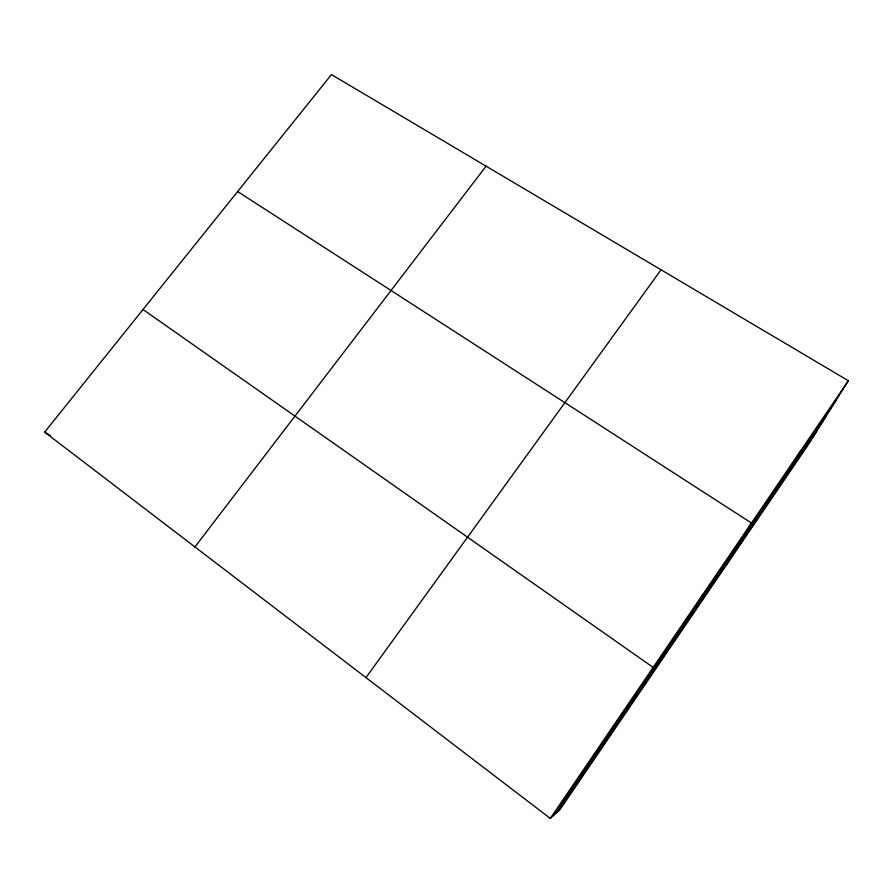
<?xml version="1.0" encoding="UTF-8"?>
<svg xmlns="http://www.w3.org/2000/svg" width="893" height="893" viewBox="0 0 893 893"><rect width="100%" height="100%" fill="white"/><g stroke="black" fill="none" stroke-linecap="round" stroke-linejoin="round"><path stroke-width="1.34" d="M645.014 684.641L653.129 667.395L143.003 309.503M697.757 603.501L702.836 594.403M726.902 564.287L751.46 523.008L237.627 191.537M790.45 467.34L800.441 451.077M848.35 380.731L808.21 444.803L560.023 809.538L550.289 818.412L44.65 432.123L331.448 74.588L848.35 380.731L550.289 818.412M553.303 815.666L836.027 400.399M555.725 813.456L826.036 416.339M558.002 811.38L816.615 431.386M365.974 677.597L661.032 269.786M194.942 546.929L486.082 166.176M44.65 432.123L50.633 435.695M602.295 742.05L602.485 743.423"/></g></svg>
